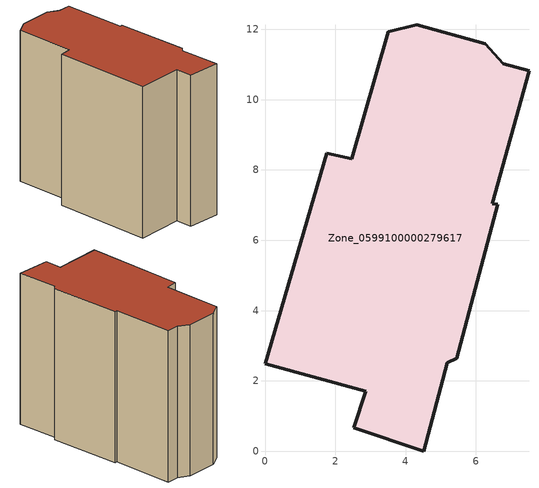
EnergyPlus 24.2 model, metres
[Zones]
Zone_0599100000279617
 floor ground (C_G): 4.32,12.13 6.26,11.59 6.78,11.02 7.51,10.82 6.46,7.04 6.62,7.03 5.45,2.64 5.19,2.51 4.52,0 2.53,0.67 2.86,1.71 0,2.49 1.76,8.47 2.47,8.32 3.51,11.93 z0
 wall outside (C_F): 2.47,8.32 1.76,8.47 0,2.49 2.86,1.71 2.53,0.67 4.52,0 5.19,2.51 5.45,2.64 6.62,7.03 6.46,7.04 7.51,10.82 6.78,11.02 6.26,11.59 4.32,12.13 3.51,11.93 2.47,8.32 z0:9.6
 roof outside (C_R): 4.32,12.13 3.51,11.93 2.47,8.32 1.76,8.47 0,2.49 2.86,1.71 2.53,0.67 4.52,0 5.19,2.51 5.45,2.64 6.62,7.03 6.46,7.04 7.51,10.82 6.78,11.02 6.26,11.59 z9.6
[BUILDING]
Pand.0599100000279617: North Axis=0; Terrain=City; Loads Convergence Tolerance Value=0.04; Temperature Convergence Tolerance Value=0.4; Solar Distribution=FullExterior; Maximum Number of Warmup Days=25; Minimum Number of Warmup Days=1
[Site:Location]
Rotterdam.The.Hague.AP_ZH_NLD Design_Conditions: Latitude=51.96; Longitude=4.45; Time Zone=1; Elevation=-4.5
[SITE:GROUNDTEMPERATURE:BUILDINGSURFACE]
18, 18, 18, 18, 18, 18, 18, 18, 18, 18, 18, 18
[MATERIAL] Thermal Absorptance=0.9; Solar Absorptance=0.7; Visible Absorptance=0.7
Name | Roughness | Thickness | Conductivity | Density | Specific Heat
G.TC.1946 | MediumSmooth | 0.15 | 1 | 540 | 1210
F.TC.1946 | Rough | 0.3 | 0.857143 | 1920 | 840
R.TC.1946 | MediumRough | 0.2 | 0.909091 | 1500 | 1000
[CONSTRUCTION]
C_G: G.TC.1946
C_F: F.TC.1946
C_R: R.TC.1946
[ZONE]
Zone_0599100000279617: Type=1; Multiplier=1; Ceiling Height=Autocalculate; Volume=Autocalculate; Floor Area=autocalculate; Part of Total Floor Area=Yes
[ZONEINFILTRATION:DESIGNFLOWRATE]
Infil_Zone_0599100000279617: Zone or ZoneList or Space or SpaceList=Zone_0599100000279617; Schedule=AlwaysOn; Design Flow Rate Calculation Method=Flow/Area; Flow Rate per Floor Area=0.003; Constant Term Coefficient=1; Temperature Term Coefficient=0; Velocity Term Coefficient=0; Velocity Squared Term Coefficient=0
[HVACTEMPLATE:ZONE:IDEALLOADSAIRSYSTEM]
Zone_0599100000279617: Maximum Heating Supply Air Temperature=50; Minimum Cooling Supply Air Temperature=13; Maximum Heating Supply Air Humidity Ratio=0.0156; Minimum Cooling Supply Air Humidity Ratio=0.0077; Heating Limit=NoLimit; Cooling Limit=NoLimit; Dehumidification Control Type=ConstantSensibleHeatRatio; Cooling Sensible Heat Ratio=0.7; Dehumidification Setpoint=60; Humidification Control Type=None; Humidification Setpoint=30; Outdoor Air Method=None; Outdoor Air Flow Rate per Person=0.00944; Outdoor Air Flow Rate per Zone Floor Area=0; Outdoor Air Flow Rate per Zone=0; Demand Controlled Ventilation Type=None; Outdoor Air Economizer Type=NoEconomizer; Heat Recovery Type=None; Sensible Heat Recovery Effectiveness=0.7; Latent Heat Recovery Effectiveness=0.65
[ZONECONTROL:THERMOSTAT]
ThermostatControl_Zone_0599100000279617: Zone or ZoneList=Zone_0599100000279617; Control Type Schedule=DualSetpointControlType; Control 1=Thermostat_Zone_0599100000279617; Temperature Difference Between Cutout And Setpoint=0
[THERMOSTATSETPOINT:DUALSETPOINT]
Thermostat_Zone_0599100000279617: Heating Setpoint Temperature Schedule=HeatingSetpoint_Zone_0599100000279617; Cooling Setpoint Temperature Schedule=CoolingSetpoint_Zone_0599100000279617
[SCHEDULE:COMPACT]
HeatingSetpoint_Zone_0599100000279617: Through: 12/31, For: AllDays, Until: 24:00, 21
CoolingSetpoint_Zone_0599100000279617: Through: 12/31, For: AllDays, Until: 24:00, 24
DualSetpointControlType: Through: 12/31, For: AllDays, Until: 24:00, 4
AlwaysOn: Through: 12/31, For: AllDays, Until: 24:00, 1
